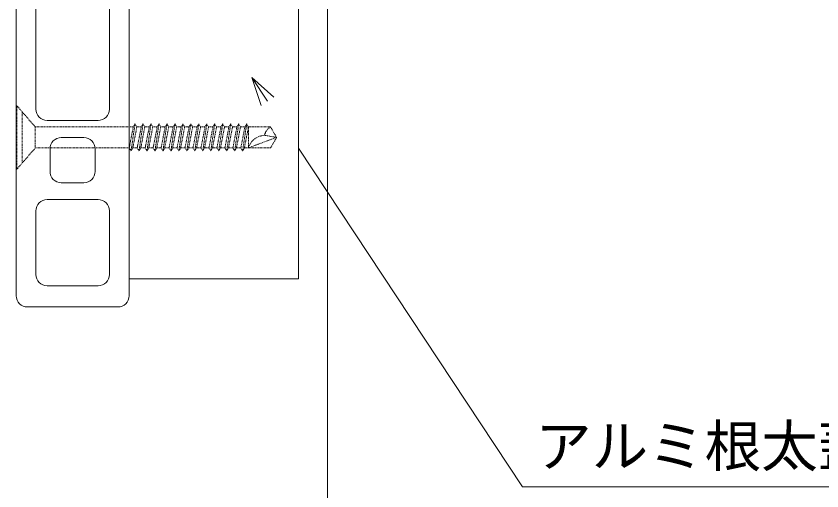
# Model space of a CAD drawing. Units: millimetres, scale not verified. Extents: x -4603 to 4686, y -14667 to 14758.
# Drawn here: x 4427.7 to 4570.3, y -7695.2 to -7611.2 of the extents above; entities that cross this region are included whole.
import ezdxf
from ezdxf.enums import TextEntityAlignment as Align

# ---------------------------------------------------------------- set-up
doc = ezdxf.new("R2010")
doc.units = ezdxf.units.MM
doc.header["$LTSCALE"] = 6.6
doc.linetypes.add('DASHED1', pattern=[1.8, 1.2, -0.6])
for name, color, linetype, lineweight in [('0-0_A-E01-仕上太線', 4, 'Continuous', 9), ('0-4_0', 7, 'Continuous', 9), ('0-5_A-B03-文字_書込_小', 7, 'Continuous', 9), ('0-6_A-D09-金物_鋼材', 1, 'Continuous', 9), ('0-E_SUNPO_s', 4, 'Continuous', 9), ('1-3_A-C05-見え掛り_細線', 1, 'Continuous', 9)]:
    doc.layers.add(name, color=color, linetype=linetype, lineweight=lineweight)
doc.styles.add('ＭＳ ゴシック', font='')
doc.styles.get('ＭＳ ゴシック').set_extended_font_data('MS Gothic')

# ---------------------------------------------------------------- blocks, each defined once
blk = doc.blocks.new('A$C74522BEF')
at = {"layer": '0-4_0', "linetype": 'DASHED1'}
for p, q in [((-92.5, -165), (-282.6, 0)), ((282.6, 0), (-282.6, 0)), ((92.5, -165), (282.6, 0)), ((225, -50), (-225, -50)), ((92.5, -165), (-92.5, -165)), ((-92.3, -996.1), (-92.3, -165)), ((92.7, -165), (92.7, -1031.3)), ((-92.2, -996.1), (-119.7, -1011.9)), ((-92.2, -996.1), (92.8, -1031.3)), ((120.3, -1047.2), (-119.7, -1011.9)), ((-119.7, -1011.9), (-92.2, -1027.8)), ((-92.2, -1066.6), (-119.7, -1082.5)), ((-92.2, -1027.8), (92.8, -1063.1)), ((-92.2, -1066.6), (-92.2, -1027.8)), ((-92.2, -1066.6), (92.8, -1101.9)), ((120.3, -1047.2), (92.8, -1031.3)), ((120.3, -1047.2), (92.8, -1063.1)), ((92.8, -1063.1), (92.8, -1101.9)), ((-119.7, -1082.5), (-92.2, -1098.4)), ((120.3, -1117.8), (-119.7, -1082.5)), ((-92.2, -1098.4), (92.8, -1133.6)), ((-92.2, -1137.2), (-92.2, -1098.4)), ((-92.2, -1137.2), (92.8, -1172.4)), ((120.3, -1117.8), (92.8, -1101.9)), ((120.3, -1117.8), (92.8, -1133.6)), ((92.8, -1133.6), (92.8, -1172.4)), ((120.3, -1188.3), (-119.7, -1153)), ((-92.2, -1207.7), (-119.7, -1223.6)), ((-92.2, -1207.7), (-92.2, -1168.9)), ((-92.2, -1168.9), (92.8, -1204.2)), ((-92.2, -1207.7), (92.8, -1243)), ((120.3, -1188.3), (92.8, -1172.4)), ((120.3, -1188.3), (92.8, -1204.2)), ((92.8, -1204.2), (92.8, -1243)), ((-119.7, -1223.6), (-92.1, -1239.5)), ((120.3, -1258.9), (-119.7, -1223.6)), ((-92.1, -1278.3), (-119.7, -1294.2)), ((-92.1, -1239.5), (92.8, -1274.8)), ((-92.1, -1278.3), (-92.1, -1239.5)), ((-92.1, -1278.3), (92.8, -1313.5)), ((120.3, -1258.9), (92.8, -1243)), ((120.3, -1258.9), (92.8, -1274.8)), ((92.8, -1274.8), (92.8, -1313.5)), ((120.3, -1329.4), (-119.7, -1294.2)), ((-119.7, -1294.2), (-92.1, -1310)), ((-92.1, -1348.8), (-119.6, -1364.7)), ((-92.1, -1348.8), (-92.1, -1310)), ((-92.1, -1310), (92.8, -1345.3)), ((-92.1, -1348.8), (92.9, -1384.1)), ((120.3, -1329.4), (92.8, -1313.5)), ((120.3, -1329.4), (92.8, -1345.3)), ((92.8, -1345.3), (92.8, -1384.1)), ((120.4, -1400), (-119.6, -1364.7)), ((-119.6, -1364.7), (-92.1, -1380.6)), ((-92.1, -1419.4), (-119.6, -1435.2)), ((-92.1, -1419.4), (-92.1, -1380.6)), ((-92.1, -1380.6), (92.9, -1415.8)), ((-92.1, -1419.4), (92.9, -1454.7)), ((120.4, -1400), (92.9, -1384.1)), ((120.4, -1400), (92.9, -1415.8)), ((92.9, -1415.8), (92.9, -1454.7)), ((120.4, -1470.5), (-119.6, -1435.2)), ((-119.6, -1435.2), (-92.1, -1451.1)), ((-92.1, -1489.9), (-119.6, -1505.8)), ((-92.1, -1451.1), (92.9, -1486.4)), ((-92.1, -1489.9), (-92.1, -1451.1)), ((-92.1, -1489.9), (92.9, -1525.2)), ((120.4, -1470.5), (92.9, -1454.7)), ((120.4, -1470.5), (92.9, -1486.4)), ((92.9, -1486.4), (92.9, -1525.2)), ((120.4, -1541.1), (-119.6, -1505.8)), ((-119.6, -1505.8), (-92.1, -1521.7)), ((-92.1, -1560.5), (-119.6, -1576.4)), ((-92.1, -1560.5), (-92.1, -1521.7)), ((-92.1, -1521.7), (92.9, -1557)), ((-92.1, -1560.5), (92.9, -1595.8)), ((120.4, -1541.1), (92.9, -1525.2)), ((120.4, -1541.1), (92.9, -1557)), ((92.9, -1557), (92.9, -1595.8)), ((120.4, -1611.6), (-119.6, -1576.4)), ((-119.6, -1576.4), (-92.1, -1592.2)), ((-92.1, -1631), (-119.6, -1646.9)), ((-92.1, -1631), (-92.1, -1592.2)), ((-92.1, -1592.2), (92.9, -1627.5)), ((-92.1, -1631), (92.9, -1666.3)), ((120.4, -1611.6), (92.9, -1595.8)), ((120.4, -1611.6), (92.9, -1627.5)), ((92.9, -1627.5), (92.9, -1666.3)), ((-119.6, -1646.9), (-92.1, -1662.8)), ((120.4, -1682.2), (-119.6, -1646.9)), ((-92.1, -1701.6), (-119.6, -1717.5)), ((-92.1, -1662.8), (92.9, -1698.1)), ((-92.1, -1701.6), (-92.1, -1662.8)), ((-92.1, -1701.6), (92.9, -1736.9)), ((120.4, -1682.2), (92.9, -1666.3)), ((120.4, -1682.2), (92.9, -1698.1)), ((92.9, -1698.1), (92.9, -1736.9)), ((120.4, -1752.7), (-119.6, -1717.5)), ((-119.6, -1717.5), (-92, -1733.3)), ((-92, -1772.1), (-119.5, -1788)), ((-92, -1733.3), (92.9, -1768.6)), ((-92, -1772.1), (-92, -1733.3)), ((-92, -1772.1), (92.9, -1807.4)), ((120.4, -1752.7), (92.9, -1736.9)), ((120.4, -1752.7), (92.9, -1768.6)), ((92.9, -1768.6), (92.9, -1807.4)), ((120.4, -1823.3), (-119.5, -1788)), ((-119.5, -1788), (-92, -1803.9)), ((-92, -1842.7), (-119.5, -1858.6)), ((-92, -1842.7), (-92, -1803.9)), ((-92, -1803.9), (92.9, -1839.2)), ((-92, -1842.7), (93, -1878)), ((120.4, -1823.3), (92.9, -1807.4)), ((120.4, -1823.3), (92.9, -1839.2)), ((92.9, -1839.2), (92.9, -1878)), ((-119.5, -1858.6), (-92, -1874.4)), ((120.5, -1893.9), (-119.5, -1858.6)), ((-92, -1913.3), (-119.5, -1929.1)), ((-92, -1874.4), (93, -1909.7)), ((-92, -1913.3), (-92, -1874.4)), ((-92, -1913.3), (93, -1948.5)), ((120.5, -1893.9), (93, -1878)), ((120.5, -1893.9), (93, -1909.7)), ((93, -1909.7), (93, -1948.5)), ((-119.5, -1929.1), (-92, -1945)), ((120.5, -1964.4), (-119.5, -1929.1)), ((-92, -1983.8), (-119.5, -1999.7)), ((-92, -1945), (93, -1980.3)), ((-92, -1983.8), (-92, -1945)), ((-92, -1983.8), (93, -2019.1)), ((120.5, -1964.4), (93, -1948.5)), ((120.5, -1964.4), (93, -1980.3)), ((93, -2050), (93, -1980.3)), ((120.5, -2034.9), (-119.5, -1999.7)), ((-119.5, -1999.7), (-92, -2015.5)), ((-92, -2015.5), (93, -2050.8)), ((-92, -2050), (-92, -2015.5)), ((-92, -2246.9), (-92, -2050)), ((93, -2050), (-92, -2050)), ((0, -2300), (-92, -2050)), ((120.5, -2034.9), (93, -2019.1)), ((120.5, -2034.9), (93, -2050.8)), ((93, -2246.3), (93, -2050)), ((0, -2300), (19.4, -2194.4)), ((-92, -2246.9), (0, -2300)), ((93, -2246.3), (0, -2300))]:
    blk.add_line(p, q, dxfattribs=at)
blk.add_lwpolyline([(-92.2, -1137.2), (-119.7, -1153), (-92.2, -1168.9)], dxfattribs=at)
for centre, radius, start, end in [((-141.5, -2203.4), 161.1, 3.19049, 72.11377), ((0, -2300), 107.4, 30.0074, 79.57974)]:
    blk.add_arc(centre, radius, start, end, dxfattribs=at)
blk = doc.blocks.new('DJ-1000-2')
at = {"layer": '0-4_0'}
for p, q in [((100, 1000), (7150, 1000)), ((0, 900), (0, 100)), ((7250, 900), (7250, 100)), ((850, 825), (287.5, 825)), ((2775, 825), (1750, 825)), ((4125, 825), (3125, 825)), ((4475, 825), (5500, 825)), ((6400, 825), (6962.5, 825)), ((187.5, 725), (187.5, 275)), ((950, 275), (950, 725)), ((1650, 725), (1650, 275)), ((2875, 275), (2875, 725)), ((3025, 725), (3025, 275)), ((4225, 275), (4225, 725)), ((4375, 275), (4375, 725)), ((5600, 725), (5600, 275)), ((6300, 275), (6300, 725)), ((7062.5, 725), (7062.5, 275)), ((1400, 700), (1200, 700)), ((5850, 700), (6050, 700)), ((1100, 600), (1100, 400)), ((1500, 400), (1500, 600)), ((5750, 400), (5750, 600)), ((6150, 600), (6150, 400)), ((1200, 300), (1400, 300)), ((6050, 300), (5850, 300)), ((287.5, 175), (850, 175)), ((1750, 175), (2775, 175)), ((3125, 175), (4125, 175)), ((5500, 175), (4475, 175)), ((6962.5, 175), (6400, 175)), ((100, 0), (7150, 0))]:
    blk.add_line(p, q, dxfattribs=at)
for centre, start, end in [((100, 900), 90, 180), ((7150, 900), 0, 90), ((287.5, 725), 90, 180), ((850, 725), 0, 90), ((1750, 725), 90, 180), ((2775, 725), 0, 90), ((3125, 725), 90, 180), ((4125, 725), 0, 90), ((4475, 725), 90, 180), ((5500, 725), 0, 90), ((6400, 725), 90, 180), ((6962.5, 725), 0, 90), ((1200, 600), 90, 180), ((1400, 600), 0, 90), ((5850, 600), 90, 180), ((6050, 600), 0, 90), ((1200, 400), 180, 270), ((1400, 400), 270, 0), ((5850, 400), 180, 270), ((6050, 400), 270, 0), ((287.5, 275), 180, 270), ((850, 275), 270, 0), ((1750, 275), 180, 270), ((2775, 275), 270, 0), ((3125, 275), 180, 270), ((4125, 275), 270, 0), ((4475, 275), 180, 270), ((5500, 275), 270, 0), ((6400, 275), 180, 270), ((6962.5, 275), 270, 0), ((100, 100), 180, 270), ((7150, 100), 270, 0)]:
    blk.add_arc(centre, 100, start, end, dxfattribs=at)
blk = doc.blocks.new('222222')
at = {"layer": '0-0_A-E01-仕上太線'}
blk.add_line((17754.8, 4350.2), (17754.8, -3150), dxfattribs=at)
at = {"layer": '1-3_A-C05-見え掛り_細線'}
for p, q in [((16000, 6100.2), (16000, -1150)), ((17500, 6100.2), (17500, -1150)), ((17500, -1150), (15999.8, -1150))]:
    blk.add_line(p, q, dxfattribs=at)
at = {"layer": '0-0_A-E01-仕上太線', "rotation": 270}
blk.add_blockref('DJ-1000-2', (14999.8, 5850), dxfattribs=at)
at = {"layer": '0-6_A-D09-金物_鋼材', "rotation": 90}
blk.add_blockref('A$C74522BEF', (15004.8, 100.2), dxfattribs=at)
blk = doc.blocks.new('_Open30')
at = {"layer": '0-E_SUNPO_s'}
blk.add_line((0, 0), (-50, 0), dxfattribs=at)
blk.add_lwpolyline([(-50, 13.4), (0, 0), (-50, -13.4)], dxfattribs=at)

msp = doc.modelspace()

# ---------------------------------------------------------------- linework, layer by layer
at = {"layer": '0-0_A-E01-仕上太線'}
msp.add_line((4482.777, -7547.627), (4482.777, -7697.631), dxfattribs=at)
at = {"layer": '0-5_A-B03-文字_書込_小'}
msp.add_lwpolyline([(4610.271, -7694.486), (4517.284, -7694.486), (4477.667, -7634.549)], dxfattribs=at)

# ---------------------------------------------------------------- block references
at = {"layer": '0-4_0', "xscale": 0.02, "yscale": 0.02}
msp.add_blockref('222222', (4127.681, -7634.631), dxfattribs=at)
at = {"layer": '0-5_A-B03-文字_書込_小', "xscale": 0.1, "yscale": 0.1, "rotation": 123.46429}
msp.add_blockref('_Open30', (4469.396, -7622.036), dxfattribs=at)

# ---------------------------------------------------------------- texts
at = {"layer": '0-5_A-B03-文字_書込_小', "style": 'ＭＳ ゴシック'}
msp.add_text('アルミ根太蓋ロング', height=7.331, dxfattribs=at).set_placement((4519.541, -7693.093), align=Align.BOTTOM_LEFT)

doc.saveas('drawing.dxf')
